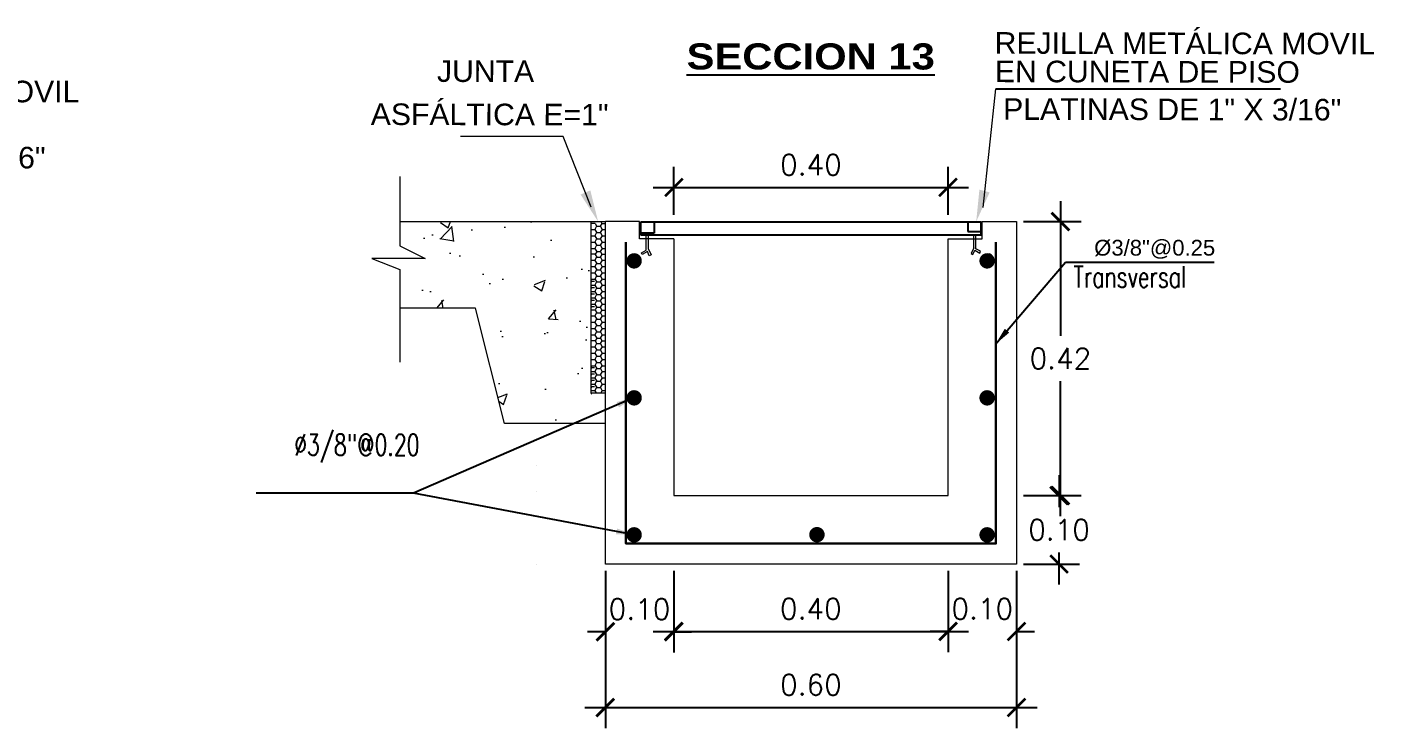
# Model space of a CAD drawing. Header units: millimetres. Extents: x 2085 to 2236, y 1365 to 1444.
# Drawn here: x 2227.626 to 2229.591, y 1437.759 to 1438.782 of the extents above; entities that cross this region are included whole.
import ezdxf

# ---------------------------------------------------------------- set-up
doc = ezdxf.new("R2010")
doc.units = ezdxf.units.MM
doc.linetypes.add('ACAD_ISO02W100', pattern=[15, 12, -3])
doc.linetypes.add('DASHED2', pattern=[0.375, 0.25, -0.125])
for name, color, linetype, lineweight in [('0.2', 32, 'ACAD_ISO02W100', 0), ('cotas', 1, 'Continuous', 15), ('linea fina 01', 189, 'Continuous', 0), ('PROYECCIONES-INT', 1, 'DASHED2', 5), ('TEXTO', 255, 'Continuous', 5)]:
    doc.layers.add(name, color=color, linetype=linetype, lineweight=lineweight)
for name, color, linetype in [('ELEVACION-02', 2, 'Continuous'), ('ELEVACION-03', 3, 'Continuous'), ('TEX', 3, 'Continuous')]:
    doc.layers.add(name, color=color, linetype=linetype)
doc.styles.add('COTAS', font='arial.ttf')
doc.styles.add('MtXpl_Arial_Black', font='')
doc.styles.add('ROMANS', font='romans.shx', dxfattribs={"width": 0.7})
doc.styles.add('ROMANS-DIM', font='romans.shx')
doc.styles.add('VANO', font='swissl.ttf', dxfattribs={"height": 0.2})
doc.styles.get('MtXpl_Arial_Black').set_extended_font_data('Arial Black')
doc.dimstyles.new('1-25V', dxfattribs={"dimscale": 0.2, "dimtxt": 0.18, "dimasz": 0.13, "dimexe": 0.18, "dimexo": 0.15, "dimgap": 0.1, "dimtad": 0, "dimtih": 1, "dimtoh": 1, "dimzin": 0, "dimdsep": 46, "dimtxsty": 'COTAS', "dimcen": 0.09, "dimadec": 0, "dimazin": 0, "dimtfac": 1, "dimtmove": 2, "dimatfit": 3, "dimfxl": 1, "dimtolj": 1, "dimtzin": 0, "dimarcsym": 0})
doc.dimstyles.new('20_METRIC  ARCHITECTURAL', dxfattribs={"dimscale": 0.2, "dimtxt": 0.03, "dimasz": 0.13, "dimexe": 0.15, "dimexo": 0.05, "dimgap": 0.09, "dimtad": 1, "dimtih": 1, "dimtoh": 1, "dimzin": 0, "dimdsep": 46, "dimtxsty": 'ROMANS-DIM', "dimblk": 'ARCHTICK', "dimcen": 2, "dimdle": 0.15, "dimclrd": 9, "dimclre": 9, "dimadec": 0, "dimazin": 0, "dimtfac": 1, "dimtix": 1, "dimtofl": 0, "dimtmove": 0, "dimatfit": 3, "dimfxl": 1, "dimfrac": 2, "dimtolj": 1, "dimtzin": 0, "dimarcsym": 0})

# ---------------------------------------------------------------- blocks, each defined once
blk = doc.blocks.new('TEXTO 2')
at = {"color": 172}
blk.add_line((0.0287838205695152, 0.1938861408981864), (0.4438699121917651, 0.1938861408981864), dxfattribs=at)
at = {"layer": 'linea fina 01', "ltscale": 0.1}
blk.add_line((0.0100357992129006, 0.0209258095888174), (0.0287838205695152, 0.1938861408981864), dxfattribs=at)
blk.add_solid([(0.0195963540266265, 0.042733964939538), (0, 0), (0.0046774273420912, 0.0467795951676817)], dxfattribs=at)
at = {"layer": '0.2', "color": 251, "true_color": 0x636466, "style": 'VANO'}
for s, height, oblique, p in [('REJILLA METÁLICA MOVIL', 0.0315000000000068, 359.9999999999987, (0.0269306113187824, 0.245234887455851, 3120.62335572888)), ('EN CUNETA DE PISO', 0.0314999999999926, 359.9999999999988, (0.0272835928481072, 0.2037045639008284, 3120.62335572888)), ('PLATINAS DE 1" X 3/16"', 0.0315000000000068, 359.9999999999987, (0.0392951703186739, 0.1487344107523114, -5186.962977339905))]:
    blk.add_text(s, height=height, rotation=359.8799999999986, dxfattribs=dict(at, oblique=oblique)).set_placement(p)
blk = doc.blocks.new('_ArchTick')
at = {"color": 0, "linetype": 'ByBlock', "const_width": 0.15}
blk.add_lwpolyline([(-0.5, -0.5), (0.5, 0.5)], dxfattribs=at)
blk = doc.blocks.new('*D949')
at = {"color": 9, "lineweight": -2, "transparency": 16777216}
for p, q in [((2228.569703888668, 1438.508104686876), (2228.569703888668, 1438.578160483156)), ((2228.969703752777, 1438.508104685013), (2228.969703752777, 1438.578160483156)), ((2228.539703888668, 1438.548160483156), (2228.999703752777, 1438.548160483156))]:
    blk.add_line(p, q, dxfattribs=at)
at = {"layer": 'Defpoints', "color": 0, "transparency": 16777216}
for p in [(2228.969703752777, 1438.548160483156), (2228.569703888668, 1438.498104686876), (2228.969703752777, 1438.498104685013)]:
    blk.add_point(p, dxfattribs=at)
at = {"color": 9, "lineweight": -2, "transparency": 16777216, "xscale": 0.026, "yscale": 0.026, "zscale": 0.026, "rotation": 180}
blk.add_blockref('_ArchTick', (2228.569703888668, 1438.548160483156), dxfattribs=at)
at = {"color": 9, "lineweight": -2, "transparency": 16777216, "xscale": 0.026, "yscale": 0.026, "zscale": 0.026}
blk.add_blockref('_ArchTick', (2228.969703752777, 1438.548160483156), dxfattribs=at)
at = {"color": 0, "lineweight": 0, "transparency": 16777216, "insert": (2228.769703820722, 1438.581160483156), "char_height": 0.03, "attachment_point": 5, "style": 'ROMANS-DIM'}
blk.add_mtext('\\A1;0.40', dxfattribs=at)
blk = doc.blocks.new('rejilla de metal')
at = {"layer": 'ELEVACION-02', "color": 1}
for p, q in [((-0.2483340054168366, 0), (-0.2483340054168366, 0.0199046693742275)), ((0.2483340053586289, 0.0053772088140249), (0.2483340053586289, 0.0199046693742275))]:
    blk.add_line(p, q, dxfattribs=at)
at = {"layer": 'ELEVACION-03', "color": 1}
for p, q in [((-0.2483340054168366, 0.0199046693742275), (0.2483340053586289, 0.0199046675115824)), ((-0.2289253172348253, 0.0199046693742275), (-0.2289253172348253, 0.0031007956713438)), ((0.2289253170602024, 0.0199046693742275), (0.2289253170602024, 0.0053772088140249)), ((-0.2289253172348253, 0.0031007956713438), (-0.2483340054168366, 0.0031007956713438)), ((0.2483340054168366, 0), (-0.2483340054168366, 0)), ((0.2289253170602024, 0.0053772088140249), (0.2483340052422136, 0.0053772088140249)), ((0.2483340054168366, 0), (0.2483340054168366, 0.0053772088140249))]:
    blk.add_line(p, q, dxfattribs=at)
at = {"layer": 'PROYECCIONES-INT', "ltscale": 0.3}
for p, q in [((-0.2402679325896315, -0.0218845326453447), (-0.2402679325896315, 0)), ((-0.2402679325896315, -0.0218845326453447), (-0.2402679325896315, 0)), ((-0.2371671129949391, -0.0203853230923414), (-0.2371671129949391, 0)), ((-0.2371671129949391, -0.0203853230923414), (-0.2371671129949391, 0)), ((0.2373829224379733, -0.0181089099496603), (0.2373829224379733, 0)), ((0.2373829224379733, -0.0181089099496603), (0.2373829224379733, 0)), ((0.2404837419162504, -0.0196081195026636), (0.2404837419162504, 0))]:
    blk.add_line(p, q, dxfattribs=at)
at = {"layer": 'PROYECCIONES-INT'}
for p, q in [((0.2373829224379733, -0.0181089099496603), (0.2336222193553112, -0.0263729058206082)), ((0.2474727215594612, -0.0233884323388338), (0.2404837419162504, -0.0196081195026636)), ((0.2474727215594612, -0.0233884323388338), (0.2404837419162504, -0.0196081195026636)), ((-0.2472569122328423, -0.0256648454815149), (-0.2402679325896315, -0.0218845326453447)), ((-0.2472569122328423, -0.0256648454815149), (-0.2402679325896315, -0.0218845326453447)), ((-0.2461303246673196, -0.0282514002174139), (-0.2472569122328423, -0.0256648454815149)), ((-0.2461303246673196, -0.0282514002174139), (-0.2472569122328423, -0.0256648454815149)), ((-0.2386417706729844, -0.0237415432929993), (-0.2461303246673196, -0.0282514002174139)), ((-0.2386417706729844, -0.0237415432929993), (-0.2461303246673196, -0.0282514002174139)), ((-0.2359909634687938, -0.0301083792001009), (-0.2386417706729844, -0.0237415432929993)), ((-0.2359909634687938, -0.0301083792001009), (-0.2386417706729844, -0.0237415432929993)), ((-0.2371671129949391, -0.0203853230923414), (-0.2334064100286923, -0.0286493189632893)), ((-0.2334064100286923, -0.0286493189632893), (-0.2359909634687938, -0.0301083792001009)), ((-0.2334064100286923, -0.0286493189632893), (-0.2359909634687938, -0.0301083792001009)), ((0.2336222193553112, -0.0263729058206082), (0.236206772911828, -0.0278319660574198)), ((0.236206772911828, -0.0278319660574198), (0.2388575799996033, -0.0214651320129633)), ((0.2388575799996033, -0.0214651320129633), (0.2463461341103539, -0.0259749870747328)), ((0.2463461341103539, -0.0259749870747328), (0.2474727215594612, -0.0233884323388338)), ((0.2463461341103539, -0.0259749870747328), (0.2474727215594612, -0.0233884323388338))]:
    blk.add_line(p, q, dxfattribs=at)
blk = doc.blocks.new('*D950')
at = {"color": 9, "lineweight": -2, "transparency": 16777216}
for p, q in [((2228.469703888575, 1437.988215696802), (2228.469703888575, 1437.758788449978)), ((2229.06970388861, 1437.988215696802), (2229.06970388861, 1437.758788449978)), ((2228.439703888575, 1437.788788449978), (2229.099703888611, 1437.788788449978))]:
    blk.add_line(p, q, dxfattribs=at)
at = {"layer": 'Defpoints', "color": 0, "transparency": 16777216}
for p in [(2228.469703888575, 1437.998215696802, 5186.962977339907), (2229.06970388861, 1437.998215696802, 5186.962977339907), (2229.06970388861, 1437.788788449978)]:
    blk.add_point(p, dxfattribs=at)
at = {"color": 9, "lineweight": -2, "transparency": 16777216, "xscale": 0.026, "yscale": 0.026, "zscale": 0.026, "rotation": 180}
blk.add_blockref('_ArchTick', (2228.469703888575, 1437.788788449978), dxfattribs=at)
at = {"color": 9, "lineweight": -2, "transparency": 16777216, "xscale": 0.026, "yscale": 0.026, "zscale": 0.026}
blk.add_blockref('_ArchTick', (2229.06970388861, 1437.788788449978), dxfattribs=at)
at = {"color": 0, "lineweight": 0, "transparency": 16777216, "insert": (2228.769703888622, 1437.821788449977), "char_height": 0.03, "attachment_point": 5, "style": 'ROMANS-DIM'}
blk.add_mtext('\\A1;0.60', dxfattribs=at)
blk = doc.blocks.new('*D951')
at = {"color": 9, "lineweight": -2, "transparency": 16777216}
for p, q in [((2229.133750809993, 1438.528215700527), (2229.133750809993, 1438.33121569941)), ((2229.079703888611, 1438.498215700527), (2229.163750809993, 1438.498215700527)), ((2229.133750809993, 1438.068215603297), (2229.133750809993, 1438.26521569941)), ((2229.079703888611, 1438.098215603297), (2229.163750809993, 1438.098215603297))]:
    blk.add_line(p, q, dxfattribs=at)
at = {"layer": 'Defpoints', "color": 0, "transparency": 16777216}
for p in [(2229.069703888611, 1438.498215700527, 5186.962977339907), (2229.069703888611, 1438.098215603297, 5186.962977339907), (2229.133750809993, 1438.098215603297)]:
    blk.add_point(p, dxfattribs=at)
at = {"color": 9, "lineweight": -2, "transparency": 16777216, "xscale": 0.026, "yscale": 0.026, "zscale": 0.026}
for p, rotation in [((2229.133750809993, 1438.498215700527), 90), ((2229.133750809993, 1438.098215603297), 270)]:
    blk.add_blockref('_ArchTick', p, dxfattribs=dict(at, rotation=rotation))
at = {"color": 0, "lineweight": 0, "transparency": 16777216, "insert": (2229.133750809993, 1438.298215699409), "char_height": 0.03, "attachment_point": 5, "style": 'ROMANS-DIM'}
blk.add_mtext('\\A1;0.42', dxfattribs=at)
blk = doc.blocks.new('*D952')
at = {"color": 9, "lineweight": -2, "transparency": 16777216}
for p, q in [((2229.131760405664, 1438.128215607022), (2229.131760405664, 1438.081215697548)), ((2229.079703888611, 1438.098215607023), (2229.161760405665, 1438.098215607023)), ((2229.131760405664, 1437.968215696802), (2229.131760405664, 1438.015215697548)), ((2229.079703888611, 1437.998215696802), (2229.161760405665, 1437.998215696802))]:
    blk.add_line(p, q, dxfattribs=at)
at = {"layer": 'Defpoints', "color": 0, "transparency": 16777216}
for p in [(2229.069703888611, 1438.098215607023), (2229.069703888611, 1437.998215696802), (2229.131760405664, 1437.998215696802)]:
    blk.add_point(p, dxfattribs=at)
at = {"color": 9, "lineweight": -2, "transparency": 16777216, "xscale": 0.026, "yscale": 0.026, "zscale": 0.026}
for p, rotation in [((2229.131760405664, 1438.098215607023), 90), ((2229.131760405664, 1437.998215696802), 270)]:
    blk.add_blockref('_ArchTick', p, dxfattribs=dict(at, rotation=rotation))
at = {"color": 0, "lineweight": 0, "transparency": 16777216, "insert": (2229.131760405664, 1438.048215697547), "char_height": 0.03, "attachment_point": 5, "style": 'ROMANS-DIM'}
blk.add_mtext('\\A1;0.10', dxfattribs=at)
blk = doc.blocks.new('*D953')
at = {"color": 9, "lineweight": -2, "transparency": 16777216}
for p, q in [((2228.469703888575, 1437.988215698664), (2228.469703888575, 1437.869365139221)), ((2228.569424267913, 1437.988215698664), (2228.569424267913, 1437.869365139221)), ((2228.469703888575, 1437.899365139221), (2228.443703888575, 1437.899365139221)), ((2228.569424267913, 1437.899365139221), (2228.595424267913, 1437.899365139221))]:
    blk.add_line(p, q, dxfattribs=at)
at = {"layer": 'Defpoints', "color": 0, "transparency": 16777216}
for p in [(2228.469703888575, 1437.998215698664, 5186.962977339907), (2228.569424267913, 1437.998215698664, 5186.962977339907), (2228.569424267913, 1437.899365139221)]:
    blk.add_point(p, dxfattribs=at)
at = {"color": 9, "lineweight": -2, "transparency": 16777216, "xscale": 0.026, "yscale": 0.026, "zscale": 0.026}
blk.add_blockref('_ArchTick', (2228.469703888575, 1437.899365139221), dxfattribs=at)
at = {"color": 9, "lineweight": -2, "transparency": 16777216, "xscale": 0.026, "yscale": 0.026, "zscale": 0.026, "rotation": 180}
blk.add_blockref('_ArchTick', (2228.569424267913, 1437.899365139221), dxfattribs=at)
at = {"color": 0, "lineweight": 0, "transparency": 16777216, "insert": (2228.519564078244, 1437.932365139221), "char_height": 0.03, "attachment_point": 5, "style": 'ROMANS-DIM'}
blk.add_mtext('\\A1;0.10', dxfattribs=at)
blk = doc.blocks.new('*D954')
at = {"color": 9, "lineweight": -2, "transparency": 16777216}
for p, q in [((2228.569424267913, 1437.988215696802), (2228.569424267913, 1437.869786599939)), ((2228.969703888575, 1437.988215696802), (2228.969703888575, 1437.869786599939)), ((2228.539424267913, 1437.899786599939), (2228.999703888575, 1437.899786599939))]:
    blk.add_line(p, q, dxfattribs=at)
at = {"layer": 'Defpoints', "color": 0, "transparency": 16777216}
for p in [(2228.569424267913, 1437.998215696802, 10373.92595467981), (2228.969703888575, 1437.998215696802, 5186.962977339907), (2228.969703888575, 1437.899786599939)]:
    blk.add_point(p, dxfattribs=at)
at = {"color": 9, "lineweight": -2, "transparency": 16777216, "xscale": 0.026, "yscale": 0.026, "zscale": 0.026, "rotation": 180}
blk.add_blockref('_ArchTick', (2228.569424267913, 1437.899786599939), dxfattribs=at)
at = {"color": 9, "lineweight": -2, "transparency": 16777216, "xscale": 0.026, "yscale": 0.026, "zscale": 0.026}
blk.add_blockref('_ArchTick', (2228.969703888575, 1437.899786599939), dxfattribs=at)
at = {"color": 0, "lineweight": 0, "transparency": 16777216, "insert": (2228.769564078244, 1437.932786599939), "char_height": 0.03, "attachment_point": 5, "style": 'ROMANS-DIM'}
blk.add_mtext('\\A1;0.40', dxfattribs=at)
blk = doc.blocks.new('*D955')
at = {"color": 9, "lineweight": -2, "transparency": 16777216}
for p, q in [((2228.969703888575, 1437.988215696802), (2228.969703888575, 1437.869786599939)), ((2229.06970388861, 1437.988215696802), (2229.06970388861, 1437.869786599939)), ((2228.969703888575, 1437.899786599939), (2228.943703888575, 1437.899786599939)), ((2229.06970388861, 1437.899786599939), (2229.09570388861, 1437.899786599939))]:
    blk.add_line(p, q, dxfattribs=at)
at = {"layer": 'Defpoints', "color": 0, "transparency": 16777216}
for p in [(2228.969703888575, 1437.998215696802, 5186.962977339907), (2229.06970388861, 1437.998215696802, 5186.962977339907), (2229.06970388861, 1437.899786599939)]:
    blk.add_point(p, dxfattribs=at)
at = {"color": 9, "lineweight": -2, "transparency": 16777216, "xscale": 0.026, "yscale": 0.026, "zscale": 0.026}
blk.add_blockref('_ArchTick', (2228.969703888575, 1437.899786599939), dxfattribs=at)
at = {"color": 9, "lineweight": -2, "transparency": 16777216, "xscale": 0.026, "yscale": 0.026, "zscale": 0.026, "rotation": 180}
blk.add_blockref('_ArchTick', (2229.06970388861, 1437.899786599939), dxfattribs=at)
at = {"color": 0, "lineweight": 0, "transparency": 16777216, "insert": (2229.019703888593, 1437.932786599939), "char_height": 0.03, "attachment_point": 5, "style": 'ROMANS-DIM'}
blk.add_mtext('\\A1;0.10', dxfattribs=at)
blk = doc.blocks.new('TEXTO 1')
at = {"layer": 'linea fina 01', "ltscale": 0.1}
for p, q in [((-0.0508167723950521, 0.1241394892707319), (-0.2010398150864177, 0.1241394892707319)), ((-0.0100357992129006, 0.0209258095888174), (-0.0508167723950521, 0.1241394892707319))]:
    blk.add_line(p, q, dxfattribs=at)
blk.add_solid([(-0.02553807579244, 0.0394717055042122), (0, 0), (-0.0113560050455419, 0.0456207189772329)], dxfattribs=at)
at = {"layer": '0.2', "color": 251, "true_color": 0x636466, "style": 'VANO', "oblique": 359.9999999999988}
for s, p in [('JUNTA', (-0.235123199257103, 0.2039847484927009, -5186.962977339907)), ('ASFÁLTICA E=1"', (-0.331776078852684, 0.1410587300779298, -5186.962977339907))]:
    blk.add_text(s, height=0.0314999999999926, rotation=359.8799999999986, dxfattribs=at).set_placement(p)
blk = doc.blocks.new('junta asfaltica')
at = {"lineweight": 0}
h = blk.add_hatch(dxfattribs=at)
h.set_pattern_fill('AR-CONC', scale=0.01, style=0)
h.set_pattern_definition([(50, (-0.1189008341857516, -0.0700673807971271), (0.1639662020964036, -0.0143451769850128), [0.017145, -0.188595]), (355, (-0.1189008341857516, -0.0700673807971271), (-0.0317190792824724, 0.1719511607151316), [0.013716, -0.150876525753]), (100.4514446999999, (-0.1052370278862327, -0.0712628090009275), (0.1322471223813179, 0.1576059767209756), [0.01457100792, -0.1602812201399999]), (46.1842, (-0.1189008341857516, -0.0243473808466206), (0.2439711368029169, -0.0378380951394544), [0.0257175, -0.2828925]), (96.6355576099999, (-0.0985699241846305, -0.0275005307792071), (0.2136637206463527, 0.2226835121379494), [0.021856520826, -0.240422047344]), (351.18415117, (-0.1189008341857516, -0.0243473808466206), (0.2136637206584793, 0.2226835121269794), [0.020573970363, -0.226313758728]), (21, (-0.0960408341843504, -0.0357773808761977), (0.1364529521422192, -0.0920386783683789), [0.017145, -0.188595]), (326, (-0.0960408341843504, -0.0357773808761977), (0.0556218255128824, 0.1657691695100873), [0.013716, -0.150876]), (71.45144499999999, (-0.0846697548481643, -0.0434472707099758), (0.1920747773508445, 0.0737304919973147), [0.01457100792, -0.16028094384]), (37.5, (-0.1189008341857516, -0.0700673807971271), (0.0027797429255326, 0.0760995349858378), [0, -0.1490472, 0, -0.153162, 0, -0.1514475]), (7.499999999999999, (-0.1189008341857516, -0.0700673807971271), (0.0601376962592752, 0.0901625173363076), [0, -0.0873252, 0, -0.1456182, 0, -0.0577215]), (327.5, (-0.1698786341848972, -0.0700673807971271), (0.1220315356501842, -0.0051558695934061), [0, -0.05715, 0, -0.178308, 0, -0.236601]), (317.5, (-0.1927386341862984, -0.0700673807971271), (0.1333162632474163, 0.0228838419299997), [0, -0.074295, 0, -0.1184148, 0, -0.168021])])
h.paths.add_polyline_path([(-0.0210516101701615, 2.68221356e-08), (-0.2996047820056447, 2.68221356e-08), (-0.2996047820056447, -0.0354425396023999), (-0.2629513452084211, -0.0536842927335783), (-0.3405718617955244, -0.0536842927335783), (-0.2996047820056447, -0.0698087543248676), (-0.2996047820056447, -0.1263088059424717), (-0.1894634049244814, -0.1263088059424717), (-0.1473604562202126, -0.2947206035255476), (-0.0210516101701615, -0.2947206075489248)])
h = blk.add_hatch(dxfattribs=at)
h.set_pattern_fill('HONEY', scale=0.0187124216457653, angle=180, style=0)
h.set_pattern_definition([(360, (-1344.435306308298, 712.0165321929755), (0.0080206117279161, -0.0046307012336861), [0.0053470744852774, -0.0106941489705549]), (240, (-1344.435306308298, 712.0165321929755), (-0.0080206107696662, -0.0046307028934237), [0.0053470744852774, -0.0106941489705549]), (300, (-1344.435306308298, 712.0165321929755), (9.5825e-10, -0.0092614041271098), [-0.0106941489705548, 0.0053470744852774])])
h.paths.add_polyline_path([(-0.0210514743416752, -0.0843195278941949), (-0.0210514743416752, -0.1264220193027086), (-0.0160414602769379, -0.1264220193027086), (-0.0160414602769379, -0.0843195278941949)])
h = blk.add_hatch(dxfattribs=at)
h.set_pattern_fill('HONEY', scale=0.0187124216457653, angle=180, style=0)
h.set_pattern_definition([(360, (-1344.435306308298, 711.8902233816681), (0.0080206117279161, -0.0046307012336861), [0.0053470744852774, -0.0106941489705549]), (240, (-1344.435306308298, 711.8902233816681), (-0.0080206107696662, -0.0046307028934237), [0.0053470744852774, -0.0106941489705549]), (300, (-1344.435306308298, 711.8902233816681), (9.5825e-10, -0.0092614041271098), [-0.0106941489705548, 0.0053470744852774])])
h.paths.add_polyline_path([(-0.0210514743416752, -0.2106283378600438), (-0.0210514743416752, -0.2527308292685575), (-0.0160414602769379, -0.2527308292685575), (-0.0160414602769379, -0.2106283378600438)])
at = {"color": 7, "linetype": 'ByBlock', "lineweight": 0}
for p, q in [((-0.2996047820056447, 0.0657418549060367), (-0.2996047820056447, -0.0354425369203)), ((-0.2996047820056447, -0.0354425369203), (-0.2629513452084211, -0.0536842887102012)), ((-0.2629513452084211, -0.0536842887102012), (-0.3405718617955244, -0.0536842887102012)), ((-0.3405718617955244, -0.0536842887102012), (-0.2996047820056447, -0.0698087529838176)), ((-0.2996047820056447, -0.0698087529838176), (-0.2996047820056447, -0.2053593622147218))]:
    blk.add_line(p, q, dxfattribs=at)
at = {"color": 7, "lineweight": 0}
for p, q in [((-0.2996047820056447, 2.81631856e-08), (-0.0210516101701615, 2.81631856e-08)), ((-0.0210514743416752, 0), (0, 0)), ((-0.0210514743416752, 0), (-0.0210514743416752, -0.25)), ((-0.0066348896848467, 0), (-0.0049328113927913, -0.0029480829834938)), ((-1.357866495e-07, -0.2947206048668249), (-1.357866495e-07, 0)), ((-0.0210515703142846, -0.010682698041137), (-0.0205355835823866, -0.0115764141082764)), ((-0.020682943747488, -0.0112982127070609), (-0.0210515702724479, -0.0119366937874475)), ((-0.0148197005551083, -0.0027724613248665), (-0.0210514743416752, -0.0027724613248665)), ((-0.0203683337476832, -0.0113096965849309), (-0.0150212592793651, -0.0113096965849309)), ((-0.0126623334804208, -0.0066675102709723), (-0.0153358707461848, -0.0112982113657836)), ((-0.0126623334804208, -0.0159289138018721), (-0.0153358707461848, -0.0205596148966834)), ((-0.0151885115028563, -0.0115764141082764), (-0.0125149742584654, -0.0162071165441375)), ((-0.0148361946316982, -0.0029252399504003), (-0.0125149739019435, -0.0069457130134651)), ((-0.0123477220349742, -0.0066789941488423), (-0.0070006475457376, -0.0066789941488423)), ((-0.0123477220349742, -0.0159403976797421), (-0.0070006475457376, -0.0159403976797421)), ((-0.0051546604418036, -0.0029252412914502), (-0.0073152590334757, -0.0066675075888725)), ((-0.0046417228782047, -0.0112982100247336), (-0.0073152601439688, -0.0159289124608222)), ((-0.0071679010893604, -0.0069457116721878), (-0.0044943638449695, -0.0115764141082764)), ((-0.0071678994549984, -0.0162071192264648), (-0.004494362168316, -0.0208378189802261)), ((-0.0051235891251054, -0.0029047425091449), (2.09184e-11, -0.0029047425091449)), ((-0.0043271103013467, -0.0113096965849309), (-9.55119503e-08, -0.0113096965849309)), ((-0.0210515699372991, -0.0199441029130867), (-0.0205355831840279, -0.0208378162978988)), ((-0.0206829452140482, -0.0205596175790106), (-0.0210515706708066, -0.0211980946362473)), ((-0.0210515702724479, -0.0292055037616592), (-0.0205355819684883, -0.0300992225108985)), ((-0.0206829452140482, -0.0298210197686331), (-0.0210515703774945, -0.0304594981669197)), ((-0.0210515698745439, -0.038466907292559), (-0.0205355807952401, -0.0393606260417983)), ((-0.0206829463459144, -0.0390824232995328), (-0.0210515704193313, -0.0397208990157196)), ((-0.0203683337476832, -0.0205710987745533), (-0.0150212592793651, -0.0205710987745533)), ((-0.0203683337476832, -0.0298325009644032), (-0.0150212592793651, -0.0298325009644032)), ((-0.0203683337476832, -0.0390939018129757), (-0.0150212592793651, -0.0390939018129757)), ((-0.012662334612287, -0.0251903173327719), (-0.0153358718775962, -0.0298210184275831)), ((-0.012662334905599, -0.0344517195223944), (-0.0153358721709083, -0.0390824219584829)), ((-0.0151885091140685, -0.0208378176391761), (-0.0125149718487592, -0.0254685200750373)), ((-0.0151885087157098, -0.0300992225108985), (-0.0125149714504005, -0.0347299236059371)), ((-0.0123477220349742, -0.0252017985283146), (-0.0070006475457376, -0.0252017985283146)), ((-0.0123477220349742, -0.0344632034002643), (-0.0070006475457376, -0.0344632034002643)), ((-0.0046417231928899, -0.0205596135556334), (-0.0073152604372808, -0.0251903146504446)), ((-0.0046417253929576, -0.0298210197686331), (-0.0073152626373485, -0.0344517222047216)), ((-0.0046417257703979, -0.0390824232995328), (-0.0073152630357072, -0.043713125735394)), ((-0.0071678997692288, -0.0254685200750373), (-0.0044943625248379, -0.0300992225108985)), ((-0.007167897380441, -0.034729924946987), (-0.004494360114677, -0.0393606260417983)), ((-0.0043271103013467, -0.0205710987745533), (-9.55119503e-08, -0.0205710987745533)), ((-0.0043271103013467, -0.0298325009644032), (-9.55537871e-08, -0.0298325009644032)), ((-0.0043271103013467, -0.0390939018129757), (-9.55537871e-08, -0.0390939018129757)), ((-0.0210515703142846, -0.0557221157848744), (-0.0205355839802906, -0.0566158291696866)), ((-0.020682943747488, -0.056337630450571), (-0.0210515702724479, -0.056976108849085)), ((-0.0149139519339769, -0.0477837949990772), (-0.0206632865078973, -0.0477837949990772)), ((-0.0203683337476832, -0.056349112987391), (-0.0150212592793651, -0.056349112987391)), ((-0.0126623331034352, -0.0517069253326099), (-0.0153358703478261, -0.0563376264274211)), ((-0.0151885074797065, -0.0393606260417983), (-0.0125149702348608, -0.0439913284778868)), ((-0.0151885111258707, -0.0566158305107365), (-0.0125149738601067, -0.061246532946825)), ((-0.0125149702348608, -0.0439913284778868), (-0.014899782829616, -0.0475884993372802)), ((-0.0148361946316982, -0.0479646563528604), (-0.0125149739019435, -0.0519851307569752)), ((-0.0123477220349742, -0.0437246042490642), (-0.0070006475457376, -0.0437246042490642)), ((-0.0123477220349742, -0.0517184105515298), (-0.0070006475457376, -0.0517184105515298)), ((-0.0051546604418036, -0.0479646590351877), (-0.0073152590334757, -0.0517069253326099)), ((-0.0046417228782047, -0.0563376264274211), (-0.0073152601439688, -0.0609683275222324)), ((-0.0071679007123748, -0.0519851307569752), (-0.0044943634466108, -0.0566158305107365)), ((-0.0069412944512806, -0.0439446634054548), (-0.0051814038679368, -0.0474320340156282)), ((-0.0052986274031355, -0.0476877263188271), (2.09184e-11, -0.0476877263188271)), ((-0.0043271103013467, -0.056349112987391), (-9.55119503e-08, -0.056349112987391)), ((-0.0210515699372991, -0.0649835179744969), (-0.0205355831840279, -0.0658772340416363)), ((-0.0206829448370627, -0.0655990312993708), (-0.0210515706708066, -0.0662375083566076)), ((-0.0210515702724479, -0.0742449201643467), (-0.0205355819684883, -0.075138637572536)), ((-0.0206829452140482, -0.0748604361713206), (-0.0210515695812319, -0.0754989132285573)), ((-0.0203683337476832, -0.0656105138361909), (-0.0150212592793651, -0.0656105138361909)), ((-0.0203683337476832, -0.0748719160258133), (-0.0150212592793651, -0.0748719160258133)), ((-0.0126623334804208, -0.0609683302043322), (-0.0153358707461848, -0.0655990312993708)), ((-0.012662334612287, -0.0702297323941821), (-0.0153358718775962, -0.0748604348302706)), ((-0.015188509491054, -0.0658772353826862), (-0.0125149722466631, -0.0705079364777248)), ((-0.0151885087157098, -0.075138637572536), (-0.0125149714504005, -0.0797693400083972)), ((-0.0123477220349742, -0.0609798140824296), (-0.0070006475457376, -0.0609798140824296)), ((-0.0123477220349742, -0.0702412162720521), (-0.0070006475457376, -0.0702412162720521)), ((-0.0046417231928899, -0.0655990299580935), (-0.0073152604372808, -0.0702297310531321)), ((-0.0046417254766311, -0.0748604361713206), (-0.0073152627423951, -0.0794911386071817)), ((-0.0071678994549984, -0.061246534287875), (-0.004494362168316, -0.0658772367239635)), ((-0.0071678993713249, -0.0705079391598247), (-0.0044943621264792, -0.075138638913586)), ((-0.0043271103013467, -0.0656105138361909), (-9.55119503e-08, -0.0656105138361909)), ((-0.0043271103013467, -0.0748719160258133), (-9.55537871e-08, -0.0748719160258133)), ((-0.0210515698745439, -0.0835063236952465), (-0.0206477031460963, -0.0842058411240032)), ((-0.0210515696230687, -0.0920769859849315), (-0.0205355836869785, -0.092970700711021)), ((-0.0206829438311615, -0.0926924993098055), (-0.0210515699791358, -0.0933309790491421)), ((-0.0206829463459144, -0.084121839701993), (-0.0207314448966827, -0.0842058411240032)), ((-0.0203683337476832, -0.0841333195567131), (-0.0150212592793651, -0.0841333195567131)), ((-0.0203683337476832, -0.0927039805053482), (-0.0150212592793651, -0.0927039805053482)), ((-0.012662334905599, -0.0794911372661318), (-0.0153358721709083, -0.0841218370198931)), ((-0.0126623335854674, -0.088061795532667), (-0.0153358708507767, -0.0926924979687556)), ((-0.0126623335431759, -0.0973232004046167), (-0.0153358707880216, -0.101953900158378)), ((-0.015188510140888, -0.092970700711021), (-0.0125149728751239, -0.0976014018058322)), ((-0.0148361947362901, -0.0843195265531449), (-0.0125149740069901, -0.0883399996162098)), ((-0.0123477220349742, -0.0795026184619019), (-0.0070006475457376, -0.0795026184619019)), ((-0.0123477220349742, -0.088073280751587), (-0.0070006475457376, -0.088073280751587)), ((-0.0123477220349742, -0.0973346829414368), (-0.0070006475457376, -0.0973346829414368)), ((-0.0051546604836403, -0.0843195278941949), (-0.0073152590753125, -0.0880617941916171)), ((-0.0046417224803008, -0.0926924966274783), (-0.0073152597456101, -0.0973231963812396)), ((-0.0071678977783449, -0.0797693413494471), (-0.0046064829057286, -0.0842058411240032)), ((-0.0071679011521155, -0.0883399982749325), (-0.0044943638868062, -0.0929706993699711)), ((-0.0071678995386719, -0.0976014044879321), (-0.0044943622733626, -0.1022321055829707)), ((-0.0043271103013467, -0.0841333195567131), (-9.55537871e-08, -0.0841333195567131)), ((-0.0043271103013467, -0.0927039805053482), (-9.55119503e-08, -0.0927039805053482)), ((-0.0210515699372991, -0.1013383868337314), (-0.0205355831840279, -0.1022321029006434)), ((-0.0206829453190949, -0.101953901499428), (-0.0210515707544801, -0.1025923812389919)), ((-0.0210515695812319, -0.1105997917054537), (-0.0205355820526165, -0.1114935077725931)), ((-0.0206829452772581, -0.1112153063713777), (-0.0210515700209726, -0.1118537820875645)), ((-0.0203683337476832, -0.101965384036248), (-0.0150212592793651, -0.101965384036248)), ((-0.0203683337476832, -0.1112267862260978), (-0.0150212592793651, -0.1112267862260978)), ((-0.0126623342348467, -0.1065846025942392), (-0.0153358714792376, -0.1112153050303277)), ((-0.0126623353035029, -0.115846004784089), (-0.015335872569267, -0.1204767072199502)), ((-0.015188509197742, -0.1022321055829707), (-0.0125149719533511, -0.1068628080188319)), ((-0.0151885087157098, -0.1114935077725931), (-0.0125149714504005, -0.1161242088676317)), ((-0.0123477220349742, -0.1065960851310592), (-0.0070006475457376, -0.1065960851310592)), ((-0.0123477220349742, -0.115857488661959), (-0.0070006475457376, -0.115857488661959)), ((-0.0046417235698755, -0.1019538988173281), (-0.0073152608356395, -0.1065846012531892)), ((-0.0046417250787272, -0.1112153063713777), (-0.0073152623649548, -0.115846006125139)), ((-0.0071678984072605, -0.1068628080188319), (-0.0044943611624149, -0.1114935091138705)), ((-0.0071678974850329, -0.1161242115497316), (-0.0044943602197236, -0.1207549139855928)), ((-0.0043271103013467, -0.101965384036248), (-9.55119503e-08, -0.101965384036248)), ((-0.0043271103013467, -0.1112267862260978), (-9.55537871e-08, -0.1112267862260978)), ((-0.1894634049244814, -0.1263088032603719), (-0.2996047820056447, -0.1263088032603719)), ((-0.1473604562202126, -0.2947206021844977), (-0.1894634049244814, -0.1263088032603719)), ((-0.0210515698745439, -0.1198611925542536), (-0.0205355807952401, -0.1207549126445428)), ((-0.0206829459475557, -0.1204767085612275), (-0.0210515700209726, -0.121115182936137)), ((-0.0210515703142846, -0.1369915093480358), (-0.0205355835823866, -0.1378852240741253)), ((-0.0148197005551083, -0.1290812712907154), (-0.0210514743416752, -0.1290812712907154)), ((-0.0203683337476832, -0.1204881884157203), (-0.0150212592793651, -0.1204881884157203)), ((-0.0126623334804208, -0.1329763215778712), (-0.0153358707461848, -0.1376070213316325)), ((-0.0151885076052167, -0.1207549126445428), (-0.0125149703189891, -0.1253856150806314)), ((-0.0148361946316982, -0.1292340499162492), (-0.0125149739019435, -0.133254524320364)), ((-0.0129228676319144, -0.1255586645006588), (-0.0148348480788627, -0.1288070999084994)), ((-0.0123477220349742, -0.1251188908515814), (-0.0070006475457376, -0.1251188908515814)), ((-0.0123477220349742, -0.1329878041146912), (-0.0070006475457376, -0.1329878041146912)), ((-0.0073218910883952, -0.1251188908515814), (-0.0049328113927913, -0.1292568942903927)), ((-0.0046417261683018, -0.1204767085612275), (-0.0073152634336111, -0.1251074109970887)), ((-0.0051546604418036, -0.1292340525983491), (-0.0073152590334757, -0.1329763188957713)), ((-0.0071679010893604, -0.1332545229793141), (-0.0044943638449695, -0.1378852240741253)), ((-0.0051235891251054, -0.1292135524749938), (2.09184e-11, -0.1292135524749938)), ((-0.0043271103013467, -0.1204881884157203), (-9.55537871e-08, -0.1204881884157203)), ((-0.020682943747488, -0.1376070226729098), (-0.0210515702724479, -0.1382455037532964)), ((-0.0210515699372991, -0.1462529128789356), (-0.0205355831840279, -0.1471466276050251)), ((-0.0206829452140482, -0.1468684275448595), (-0.0210515706708066, -0.1475069046020963)), ((-0.0210515702724479, -0.1555143137275081), (-0.0205355819684883, -0.1564080324767474)), ((-0.0206829452140482, -0.156129829734482), (-0.0210515703774945, -0.156768309474046)), ((-0.0203683337476832, -0.1376185065507798), (-0.0150212592793651, -0.1376185065507798)), ((-0.0203683337476832, -0.1468799073993523), (-0.0150212592793651, -0.1468799073993523)), ((-0.0203683337476832, -0.1561413109302521), (-0.0150212592793651, -0.1561413109302521)), ((-0.0126623334804208, -0.142237723767721), (-0.0153358707461848, -0.1468684262038096)), ((-0.012662334612287, -0.1514991259575709), (-0.0153358718775962, -0.156129828393432)), ((-0.0151885115028563, -0.1378852240741253), (-0.0125149742584654, -0.1425159265099865)), ((-0.0151885091140685, -0.147146628946075), (-0.0125149718487592, -0.1517773300408862)), ((-0.0151885087157098, -0.1564080324767474), (-0.0125149714504005, -0.1610387349128359)), ((-0.0123477220349742, -0.1422492089866409), (-0.0070006475457376, -0.1422492089866409)), ((-0.0123477220349742, -0.1515106098354408), (-0.0070006475457376, -0.1515106098354408)), ((-0.0046417228782047, -0.1376070199905826), (-0.0073152601439688, -0.1422377224266711)), ((-0.0046417231928899, -0.1468684248625323), (-0.0073152604372808, -0.1514991246162936)), ((-0.0046417253929576, -0.156129829734482), (-0.0073152626373485, -0.1607605321705705)), ((-0.0071678994549984, -0.1425159291923137), (-0.004494362168316, -0.1471466302871249)), ((-0.0071678997692288, -0.1517773300408862), (-0.0044943625248379, -0.1564080324767474)), ((-0.0043271103013467, -0.1376185065507798), (-9.55119503e-08, -0.1376185065507798)), ((-0.0043271103013467, -0.1468799073993523), (-9.55119503e-08, -0.1468799073993523)), ((-0.0043271103013467, -0.1561413109302521), (-9.55537871e-08, -0.1561413109302521)), ((-0.0210515698745439, -0.1647757172584079), (-0.0205355807952401, -0.1656694360076472)), ((-0.0206829463459144, -0.1653912332653817), (-0.0210515704193313, -0.1660297089815685)), ((-0.0149139519339769, -0.1740926049649261), (-0.0206632865078973, -0.1740926049649261)), ((-0.0203683337476832, -0.1654027131198745), (-0.0150212592793651, -0.1654027131198745)), ((-0.012662334905599, -0.1607605308292932), (-0.0153358721709083, -0.1653912319243318)), ((-0.0151885074797065, -0.1656694360076472), (-0.0125149702348608, -0.1703001384437357)), ((-0.0125149702348608, -0.1703001384437357), (-0.014899782829616, -0.1738973093031291)), ((-0.0148361946316982, -0.1742734676599866), (-0.0125149739019435, -0.1782939407228241)), ((-0.0123477220349742, -0.1607720133661132), (-0.0070006475457376, -0.1607720133661132)), ((-0.0123477220349742, -0.1700334142149131), (-0.0070006475457376, -0.1700334142149131)), ((-0.0046417257703979, -0.1653912332653817), (-0.0073152630357072, -0.1700219357012429)), ((-0.0051546604418036, -0.1742734690010366), (-0.0073152590334757, -0.1780157352984588)), ((-0.007167897380441, -0.1610387362538859), (-0.004494360114677, -0.1656694360076472)), ((-0.0069412944512806, -0.1702534747123536), (-0.0051814038679368, -0.1737408453225271)), ((-0.0052986274031355, -0.173996536284676), (2.09184e-11, -0.173996536284676)), ((-0.0043271103013467, -0.1654027131198745), (-9.55537871e-08, -0.1654027131198745)), ((-0.0210515703142846, -0.1820309257507233), (-0.0205355839802906, -0.1829246404765854)), ((-0.020682943747488, -0.1826464404164198), (-0.0210515702724479, -0.1832849188149339)), ((-0.0210515699372991, -0.1912923279403458), (-0.0205355831840279, -0.1921860440074852)), ((-0.0206829448370627, -0.1919078412652197), (-0.0210515706708066, -0.1925463196635064)), ((-0.0203683337476832, -0.1826579229532399), (-0.0150212592793651, -0.1826579229532399)), ((-0.0203683337476832, -0.1919193238020398), (-0.0150212592793651, -0.1919193238020398)), ((-0.0126623331034352, -0.1780157352984588), (-0.0153358703478261, -0.18264643773432)), ((-0.0126623334804208, -0.1872771388291312), (-0.0153358707461848, -0.1919078412652197)), ((-0.012662334612287, -0.1965385437010809), (-0.0153358718775962, -0.2011692447961195)), ((-0.0151885111258707, -0.1829246418178627), (-0.0125149738601067, -0.1875553429126739)), ((-0.015188509491054, -0.1921860453485351), (-0.0125149722466631, -0.1968167477846236)), ((-0.0123477220349742, -0.1780272218584287), (-0.0070006475457376, -0.1780272218584287)), ((-0.0123477220349742, -0.1872886240482785), (-0.0070006475457376, -0.1872886240482785)), ((-0.0123477220349742, -0.196550026237901), (-0.0070006475457376, -0.196550026237901)), ((-0.0046417228782047, -0.18264643773432), (-0.0073152601439688, -0.1872771374880813)), ((-0.0046417231928899, -0.1919078399239424), (-0.0073152604372808, -0.196538542360031)), ((-0.0071679007123748, -0.1782939407228241), (-0.0044943634466108, -0.1829246418178627)), ((-0.0071678994549984, -0.1875553442537239), (-0.004494362168316, -0.1921860466898124)), ((-0.0043271103013467, -0.1826579229532399), (-9.55119503e-08, -0.1826579229532399)), ((-0.0043271103013467, -0.1919193238020398), (-9.55119503e-08, -0.1919193238020398)), ((-0.0210515702724479, -0.2005537301301956), (-0.0205355819684883, -0.2014474475383849)), ((-0.0206829452140482, -0.2011692461371695), (-0.0210515695812319, -0.2018077231944062)), ((-0.0210515698745439, -0.2098151336610954), (-0.0206477031460963, -0.2105146510898521)), ((-0.0206829463459144, -0.2104306496678419), (-0.0207314448966827, -0.2105146510898521)), ((-0.0203683337476832, -0.2011807273327122), (-0.0150212592793651, -0.2011807273327122)), ((-0.0203683337476832, -0.210442129522562), (-0.0150212592793651, -0.210442129522562)), ((-0.012662334905599, -0.2057999458909308), (-0.0153358721709083, -0.2104306483267919)), ((-0.0126623335854674, -0.2143706054985159), (-0.0153358708507767, -0.2190013079346045)), ((-0.0151885087157098, -0.2014474475383849), (-0.0125149714504005, -0.2060781499742461)), ((-0.0148361947362901, -0.2106283365189938), (-0.0125149740069901, -0.2146488095820587)), ((-0.0123477220349742, -0.2058114284277508), (-0.0070006475457376, -0.2058114284277508)), ((-0.0123477220349742, -0.2143820907174359), (-0.0070006475457376, -0.2143820907174359)), ((-0.0046417254766311, -0.2011692461371695), (-0.0073152627423951, -0.2057999485730306)), ((-0.0051546604836403, -0.2106283378600438), (-0.0073152590753125, -0.214370604157466)), ((-0.0071678993713249, -0.1968167491256736), (-0.0044943621264792, -0.2014474488794349)), ((-0.0071678977783449, -0.206078151315296), (-0.0046064829057286, -0.2105146510898521)), ((-0.0071679011521155, -0.2146488068997314), (-0.0044943638868062, -0.21927950933582)), ((-0.0043271103013467, -0.2011807273327122), (-9.55537871e-08, -0.2011807273327122)), ((-0.0043271103013467, -0.210442129522562), (-9.55537871e-08, -0.210442129522562)), ((-0.0210515696230687, -0.2183857959507804), (-0.0205355836869785, -0.2192795106768699)), ((-0.0206829438311615, -0.2190013092756544), (-0.0210515699791358, -0.219639789014991)), ((-0.0210515699372991, -0.2276471981406303), (-0.0205355831840279, -0.2285409128664924)), ((-0.0206829453190949, -0.2282627128063268), (-0.0210515707544801, -0.2289011898635636)), ((-0.0203683337476832, -0.2190127918124745), (-0.0150212592793651, -0.2190127918124745)), ((-0.0203683337476832, -0.2282741940020969), (-0.0150212592793651, -0.2282741940020969)), ((-0.0126623335431759, -0.2236320090294157), (-0.0153358707880216, -0.2282627101242269)), ((-0.0126623342348467, -0.2328934125600881), (-0.0153358714792376, -0.2375241149961766)), ((-0.015188510140888, -0.2192795106768699), (-0.0125149728751239, -0.2239102131127311)), ((-0.015188509197742, -0.2285409168898695), (-0.0125149719533511, -0.2331716179846808)), ((-0.0123477220349742, -0.2236434929072857), (-0.0070006475457376, -0.2236434929072857)), ((-0.0123477220349742, -0.2329048964381855), (-0.0070006475457376, -0.2329048964381855)), ((-0.0046417224803008, -0.2190013065933272), (-0.0073152597456101, -0.2236320076883658)), ((-0.0046417235698755, -0.228262708783177), (-0.0073152608356395, -0.2328934112190382)), ((-0.0071678995386719, -0.223910214453781), (-0.0044943622733626, -0.2285409168898695)), ((-0.0071678984072605, -0.2331716179846808), (-0.0044943611624149, -0.2378023190797194)), ((-0.0043271103013467, -0.2190127918124745), (-9.55119503e-08, -0.2190127918124745)), ((-0.0043271103013467, -0.2282741940020969), (-9.55119503e-08, -0.2282741940020969)), ((-0.0210515695812319, -0.2369086016713027), (-0.0205355820526165, -0.2378023177384421)), ((-0.0206829452772581, -0.2375241163372266), (-0.0210515700209726, -0.2381625920534134)), ((-0.0210515698745439, -0.2461700025201026), (-0.0205355807952401, -0.2470637226103918)), ((-0.0206829459475557, -0.2467855185270764), (-0.0210515700209726, -0.2474239942430358)), ((-0.0210514743416752, -0.25), (-1.357866495e-07, -0.25)), ((-0.0203683337476832, -0.2375355961919467), (-0.0150212592793651, -0.2375355961919467)), ((-0.0203683337476832, -0.2467969983815692), (-0.0150212592793651, -0.2467969983815692)), ((-0.0126623353035029, -0.2421548147499379), (-0.015335872569267, -0.2467855171857991)), ((-0.0151885087157098, -0.2378023177384421), (-0.0125149714504005, -0.2424330188334807)), ((-0.0151885076052167, -0.2470637226103918), (-0.0134932470714375, -0.25)), ((-0.0123477220349742, -0.2421662986278079), (-0.0070006475457376, -0.2421662986278079)), ((-0.0046417250787272, -0.2375241163372266), (-0.0073152623649548, -0.2421548174320378)), ((-0.0071678974850329, -0.2424330228566305), (-0.0044943602197236, -0.2470637239514417)), ((-0.0046417261683018, -0.2467855185270764), (-0.0064976078897416, -0.25)), ((-0.0043271103013467, -0.2375355961919467), (-9.55537871e-08, -0.2375355961919467)), ((-0.0043271103013467, -0.2467969983815692), (-9.55537871e-08, -0.2467969983815692)), ((-1.357866495e-07, -0.2947206048668249), (-0.1473604562202126, -0.2947206021844977))]:
    blk.add_line(p, q, dxfattribs=at)
blk.add_blockref('TEXTO 1', (-0.0105257371706102, 0), dxfattribs=at)
blk = doc.blocks.new('*U751')
at = {"color": 5, "const_width": 0.01125}
blk.add_lwpolyline([(-0.0056249999999984, 0, 1), (0.0056249999999984, 0, 1)], format="xyb", close=True, dxfattribs=at)
blk = doc.blocks.new('*U756')
at = {"layer": 'cotas', "color": 0, "linetype": 'ByBlock', "lineweight": -2}
blk.add_blockref('*U751', (0, 0), dxfattribs=at)
at = {"layer": 'cotas', "color": 0, "linetype": 'ByBlock', "lineweight": -2, "transparency": 16777216}
for p in [(0.2, 0), (0.4, 0)]:
    blk.add_blockref('*U751', p, dxfattribs=at)
blk = doc.blocks.new('*U755')
at = {"color": 5, "const_width": 0.01125}
blk.add_lwpolyline([(-0.0056249999999984, 0, 1), (0.0056249999999984, 0, 1)], format="xyb", close=True, dxfattribs=at)
blk = doc.blocks.new('*U752')
at = {"layer": 'cotas', "color": 0, "linetype": 'ByBlock', "lineweight": -2}
blk.add_blockref('*U755', (0, 0), dxfattribs=at)
blk = doc.blocks.new('*U754')
at = {"color": 5, "const_width": 0.01125}
blk.add_lwpolyline([(-0.0056249999999984, 0, 1), (0.0056249999999984, 0, 1)], format="xyb", close=True, dxfattribs=at)
blk = doc.blocks.new('*U753')
at = {"layer": 'cotas', "color": 0, "linetype": 'ByBlock', "lineweight": -2}
blk.add_blockref('*U754', (0, 0), dxfattribs=at)
at = {"layer": 'cotas', "color": 0, "linetype": 'ByBlock', "lineweight": -2, "transparency": 16777216}
for p in [(0.2, 0), (0.4, 0)]:
    blk.add_blockref('*U754', p, dxfattribs=at)

msp = doc.modelspace()

# ---------------------------------------------------------------- linework, layer by layer
at = {"color": 5, "lineweight": 0}
for p, q in [((2228.519703752765, 1438.498215696801, 5186.962977339907), (2228.469703752777, 1438.498215696801, 5186.962977339907)), ((2228.469703888575, 1437.998215696802, 5186.962977339907), (2228.469703888575, 1438.498215696801, 5186.962977339907)), ((2228.519703752765, 1438.473160483902, 5186.962977339907), (2228.519703752765, 1438.498215696801, 5186.962977339907)), ((2229.019703888622, 1438.473160483902, 5186.962977339907), (2229.019703888622, 1438.498215696801, 5186.962977339907)), ((2229.019703888622, 1438.498215696801, 5186.962977339907), (2229.06970388861, 1438.498215696801, 5186.962977339907)), ((2229.06970388861, 1438.498215696801, 5186.962977339907), (2229.06970388861, 1437.998215696802, 5186.962977339907)), ((2228.569703752812, 1438.473160483902, 5186.962977339907), (2228.519703752765, 1438.473160483902, 5186.962977339907)), ((2228.569703888552, 1438.473160483902, 5186.962977339907), (2228.569703888552, 1438.098215696429, 5186.962977339907)), ((2228.969703888575, 1438.098215696429, 5186.962977339907), (2228.969703752893, 1438.473160485764, 5186.962977339907)), ((2228.969703888575, 1438.473160483902, 5186.962977339907), (2229.019703888622, 1438.473160483902, 5186.962977339907)), ((2228.569703888552, 1438.098215696429, 5186.962977339907), (2228.969703888575, 1438.098215696429, 5186.962977339907)), ((2229.06970388861, 1437.998215696802, 5186.962977339907), (2228.469703888575, 1437.998215696802, 5186.962977339907))]:
    msp.add_line(p, q, dxfattribs=at)
at = {"lineweight": 0}
for p, q in [((2228.369703888541, 1438.142693332423, 5186.962977339907), (2228.369704024339, 1438.142693332423, 5186.962977339907)), ((2228.369704024339, 1438.103495099609, 5186.962977339907), (2228.369703888541, 1438.103495099609, 5186.962977339907))]:
    msp.add_line(p, q, dxfattribs=at)
at = {"color": 172, "lineweight": 0}
msp.add_line((2228.369703888541, 1437.998215696802, 5186.962977339907), (2228.369703888541, 1437.998215696802, 5186.962977339907), dxfattribs=at)
msp.add_line((2228.369703888541, 1437.998215696802, 5186.962977339907), (2228.369703888541, 1437.998215696802, 5186.962977339907), dxfattribs=at)
at = {"color": 6, "lineweight": 30, "elevation": 5186.962977339907}
msp.add_lwpolyline([(2229.039703888582, 1438.468215697472), (2229.03970388864, 1438.028215697993), (2228.499703888545, 1438.028215697993), (2228.499703888545, 1438.468215697472)], dxfattribs=at)
at = {"layer": 'PROYECCIONES-INT'}
msp.add_line((2229.029867596338, 1438.451806425144, 5186.96297733991), (2229.032452149895, 1438.450347364907, 5186.96297733991), dxfattribs=at)

# ---------------------------------------------------------------- block references
at = {"color": 172, "lineweight": 0}
for p in [(2229.01079677889, 1438.498104685013, 5186.962977339907), (2227.12023292662, 1438.428139542257)]:
    msp.add_blockref('TEXTO 2', p, dxfattribs=at)
at = {"color": 84, "lineweight": 0}
msp.add_blockref('junta asfaltica', (2228.469703888575, 1438.498215696801, 5186.962977339907), dxfattribs=at)
at = {"color": 5, "lineweight": 0}
msp.add_blockref('rejilla de metal', (2228.769743026755, 1438.478200017502, 5186.962977339907), dxfattribs=at)
at = {"layer": 'cotas'}
for name, p, rotation in [('*U756', (2228.511675797632, 1438.04088745362, 5186.962977339907), 89.99999999999999), ('*U753', (2229.026746831714, 1438.04088745362, 5186.962977339907), 89.99999999999999), ('*U752', (2228.778481193174, 1438.041133294841, 5186.962977339907), 270)]:
    msp.add_blockref(name, p, dxfattribs=dict(at, rotation=rotation))

# ---------------------------------------------------------------- texts
at = {"layer": 'cotas', "insert": (2229.359517616566, 1438.457747546052, 5186.962977339907), "char_height": 0.02304, "attachment_point": 6, "style": 'COTAS'}
msp.add_mtext('Ø3/8"@0.25', dxfattribs=at)
at = {"layer": 'TEX', "color": 7, "linetype": 'Continuous', "lineweight": 5, "char_height": 0.0313, "style": 'ROMANS'}
for s, insert, attachment_point in [('Transversal', (2229.152756936728, 1438.433309265439, 5186.962977339907), 1), ('Ø3/8"@0.20', (2228.198671887392, 1438.167237318148, 5186.962977339907), 6)]:
    msp.add_mtext(s, dxfattribs=dict(at, insert=insert, attachment_point=attachment_point))
at = {"layer": 'TEXTO', "color": 18, "lineweight": -3, "true_color": 0x000000, "style": 'MtXpl_Arial_Black'}
msp.add_text('%%USECCION 13', height=0.0381047372466604, dxfattribs=at).set_placement((2228.588219665686, 1438.720329551984))

# ---------------------------------------------------------------- dimensions: what is measured, and where the dimension line sits
at = {"lineweight": 0}
for base, p1, p2, picture, middle in [((2228.969703752777, 1438.548160483156, 5186.962977339907), (2228.569703888668, 1438.498104686876, 5186.962977339907), (2228.969703752777, 1438.498104685013, 5186.962977339907), '*D949', (2228.769703820722, 1438.581160483156, 5186.962977339907)), ((2228.569424267913, 1437.899365139221), (2228.469703888575, 1437.998215698664, 5186.962977339907), (2228.569424267913, 1437.998215698664, 5186.962977339907), '*D953', (2228.519564078244, 1437.932365139221)), ((2229.06970388861, 1437.899786599939), (2228.969703888575, 1437.998215696802, 5186.962977339907), (2229.06970388861, 1437.998215696802, 5186.962977339907), '*D955', (2229.019703888593, 1437.932786599939))]:
    dim = msp.add_linear_dim(base=base, p1=p1, p2=p2, dimstyle='20_METRIC  ARCHITECTURAL', override={"dimtxt": 0.15}, dxfattribs=at)
    dim.commit()
    dim.dimension.update_dxf_attribs({"geometry": picture, "text_midpoint": middle})
dim = msp.add_linear_dim(base=(2229.133750809993, 1438.098215603297), p1=(2229.06970388861, 1438.498215700527, 5186.962977339907), p2=(2229.06970388861, 1438.098215603297, 5186.962977339907), angle=90, text='0.42', dimstyle='20_METRIC  ARCHITECTURAL', override={"dimtxt": 0.15}, dxfattribs=at)
dim.commit()
dim.dimension.update_dxf_attribs({"geometry": '*D951', "text_midpoint": (2229.133750809993, 1438.298215699409), "dimtype": 160})
dim = msp.add_linear_dim(base=(2229.131760405664, 1437.998215696802, 5186.962977339907), p1=(2229.06970388861, 1438.098215607022, 5186.962977339907), p2=(2229.06970388861, 1437.998215696802, 5186.962977339907), angle=90, dimstyle='20_METRIC  ARCHITECTURAL', override={"dimtxt": 0.15}, dxfattribs=at)
dim.commit()
dim.dimension.update_dxf_attribs({"geometry": '*D952', "text_midpoint": (2229.131760405664, 1438.048215697547, 5186.962977339907), "dimtype": 160})
for base, p1, p2, picture, middle in [((2229.06970388861, 1437.788788449978), (2228.469703888575, 1437.998215696802, 5186.962977339907), (2229.06970388861, 1437.998215696802, 5186.962977339907), '*D950', (2228.769703888622, 1437.788788449978)), ((2228.969703888575, 1437.899786599939), (2228.569424267913, 1437.998215696802, 10373.92595467981), (2228.969703888575, 1437.998215696802, 5186.962977339907), '*D954', (2228.769564078244, 1437.899786599939))]:
    dim = msp.add_linear_dim(base=base, p1=p1, p2=p2, dimstyle='20_METRIC  ARCHITECTURAL', override={"dimtxt": 0.15}, dxfattribs=at)
    dim.commit()
    dim.dimension.update_dxf_attribs({"geometry": picture, "text_midpoint": middle, "dimtype": 160})

# ---------------------------------------------------------------- leaders
at = {"layer": 'cotas'}
msp.add_leader([(2229.038879033, 1438.319146337946, 5186.962977339907), (2229.14089420938, 1438.438751346459, 5186.962977339907), (2229.358235460702, 1438.438751346459, 5186.962977339907)], dimstyle='1-25V', override={"dimgap": 0.1, "dimtad": 0}, dxfattribs=at)
for points in [[(2228.511788516069, 1438.241221998845, 5186.962977339907), (2228.189581240698, 1438.101614403566, 5186.962977339907), (2227.960019439921, 1438.101614403566, 5186.962977339907)], [(2228.511675797632, 1438.041142986183, 5186.962977339907), (2228.189581240698, 1438.101614403566, 5186.962977339907)]]:
    msp.add_leader(points, dimstyle='1-25V', dxfattribs=at)

doc.saveas('drawing.dxf')
